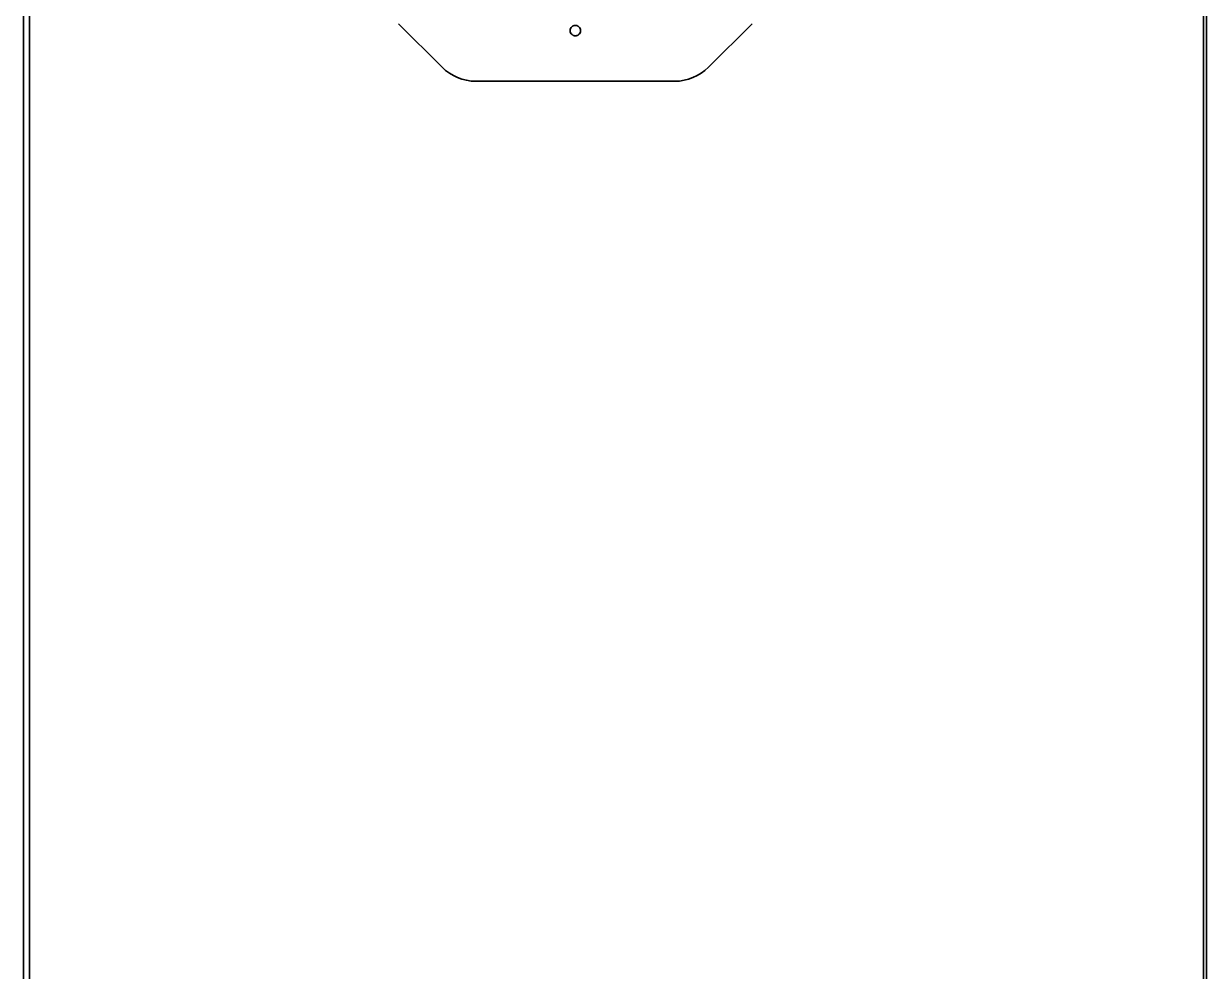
# Model space of a CAD drawing. Header units: inches. Extents: x 786 to 5755, y -850 to 3635.
# Drawn here: x 3395.7 to 3594.2, y 1446.6 to 1605.5 of the extents above; entities that cross this region are included whole.
import ezdxf

# ---------------------------------------------------------------- set-up
doc = ezdxf.new("R2010")
doc.units = ezdxf.units.IN
doc.layers.add('1', color=7, linetype='Continuous', true_color=0xffffff)

msp = doc.modelspace()

# ---------------------------------------------------------------- linework, layer by layer
at = {"layer": '1', "color": 7, "linetype": 'Continuous', "lineweight": 35}
for p, q in [((3396.74, 2088.63), (3396.74, 1345.13)), ((3593.74, 2088.63), (3593.74, 1342.13)), ((3594.24, 2088.38), (3594.24, 1345.38)), ((3395.74, 1300.48), (3395.74, 2075.35)), ((3458.67, 1605.54), (3465.99, 1598.22)), ((3510.67, 1598.22), (3517.99, 1605.54)), ((3471.63, 1595.88), (3505.02, 1595.88))]:
    msp.add_line(p, q, dxfattribs=at)
for start, end in [(128.9424, 231.0576), (308.9424, 51.0576)]:
    msp.add_arc((3488.33, 1604.38), 0.875, start, end, dxfattribs=at)
for centre, major_axis in [((3471.64, 1603.89), (3.07, 7.4)), ((3505.01, 1603.89), (-3.07, 7.4))]:
    msp.add_ellipse(centre, major_axis=major_axis, ratio=0.998395, start_param=2.749461, end_param=3.533724, dxfattribs=at)
for points in [[(3488.88, 1605.06), (3488.84, 1605.09), (3488.8, 1605.12), (3488.73, 1605.16), (3488.71, 1605.17), (3488.66, 1605.19), (3488.64, 1605.2), (3488.57, 1605.22), (3488.52, 1605.23), (3488.45, 1605.25), (3488.43, 1605.25), (3488.38, 1605.26), (3488.35, 1605.26), (3488.28, 1605.26), (3488.23, 1605.25), (3488.15, 1605.24), (3488.13, 1605.23), (3488.08, 1605.22), (3488.06, 1605.21), (3487.99, 1605.19), (3487.94, 1605.17), (3487.88, 1605.13), (3487.86, 1605.12), (3487.82, 1605.09), (3487.8, 1605.08), (3487.78, 1605.06)], [(3487.78, 1603.7), (3487.81, 1603.67), (3487.86, 1603.64), (3487.92, 1603.61), (3487.94, 1603.59), (3487.99, 1603.57), (3488.01, 1603.56), (3488.08, 1603.54), (3488.13, 1603.53), (3488.2, 1603.51), (3488.23, 1603.51), (3488.28, 1603.51), (3488.3, 1603.51), (3488.38, 1603.51), (3488.42, 1603.51), (3488.5, 1603.52), (3488.52, 1603.53), (3488.57, 1603.54), (3488.59, 1603.55), (3488.66, 1603.57), (3488.71, 1603.59), (3488.77, 1603.63), (3488.79, 1603.64), (3488.84, 1603.67), (3488.86, 1603.68), (3488.88, 1603.7)]]:
    msp.add_open_spline(points, degree=3, knots=[0, 0, 0, 0, 0.125, 0.125, 0.1875, 0.1875, 0.25, 0.25, 0.375, 0.375, 0.4375, 0.4375, 0.5, 0.5, 0.625, 0.625, 0.6875, 0.6875, 0.75, 0.75, 0.875, 0.875, 0.9375, 0.9375, 1, 1, 1, 1], dxfattribs=at)

doc.saveas('drawing.dxf')
